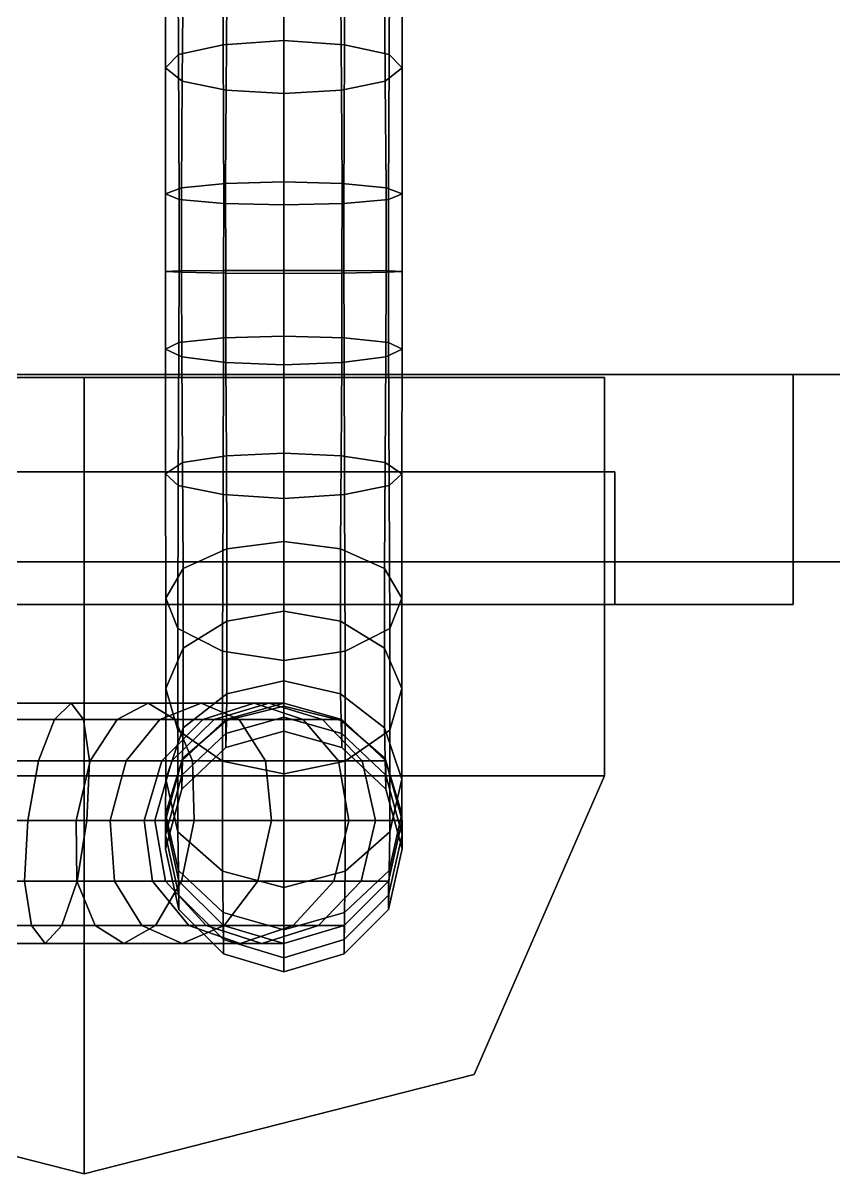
# Model space of a CAD drawing. Extents: x -9.3 to 15.5, y -7 to 5.4.
# Drawn here: x 9.074 to 9.427, y -4.347 to -3.847 of the extents above; entities that cross this region are included whole.
import ezdxf

# ---------------------------------------------------------------- set-up
doc = ezdxf.new("R2010")
doc.units = 0

msp = doc.modelspace()

# ---------------------------------------------------------------- linework, layer by layer
for points in [[(9.16089, -3.85661, 5.61687), (9.18728, -3.85483, 5.6243), (9.18728, -3.78343, 5.60781), (9.16064, -3.78763, 5.60078)], [(9.21367, -3.85661, 5.61687), (9.21392, -3.78763, 5.60078), (9.18728, -3.78343, 5.60781), (9.18728, -3.85483, 5.6243)], [(9.16089, -3.85661, 5.61687), (9.16064, -3.78763, 5.60078), (9.14114, -3.79794, 5.58391), (9.14144, -3.86092, 5.59886)], [(9.21367, -3.85661, 5.61687), (9.23312, -3.86092, 5.59886), (9.23343, -3.79794, 5.58391), (9.21392, -3.78763, 5.60078)], [(14.20877, -3.8, 5.5), (5.60877, -3.8, 5.5), (5.40877, -4.0814, 5.5), (14.49017, -4.0814, 5.5)], [(9.13586, -3.86672, 5.57452), (9.14144, -3.86092, 5.59886), (9.14114, -3.79794, 5.58391), (9.13592, -3.81206, 5.56141)], [(9.2387, -3.86672, 5.57452), (9.23865, -3.81206, 5.56141), (9.23343, -3.79794, 5.58391), (9.23312, -3.86092, 5.59886)], [(9.13586, -3.86672, 5.57452), (9.13592, -3.81206, 5.56141), (9.14353, -3.82599, 5.53974), (9.14314, -3.87241, 5.55078)], [(9.2387, -3.86672, 5.57452), (9.23142, -3.87241, 5.55078), (9.23103, -3.82599, 5.53974), (9.23865, -3.81206, 5.56141)], [(9.16225, -3.87636, 5.53454), (9.14314, -3.87241, 5.55078), (9.14353, -3.82599, 5.53974), (9.16256, -3.83573, 5.5254)], [(9.21231, -3.87636, 5.53454), (9.21201, -3.83573, 5.5254), (9.23103, -3.82599, 5.53974), (9.23142, -3.87241, 5.55078)], [(9.16225, -3.87636, 5.53454), (9.16256, -3.83573, 5.5254), (9.18728, -3.83954, 5.52005), (9.18728, -3.87789, 5.5283)], [(9.21231, -3.87636, 5.53454), (9.18728, -3.87789, 5.5283), (9.18728, -3.83954, 5.52005), (9.21201, -3.83573, 5.5254)], [(9.16089, -3.85661, 5.61687), (9.14144, -3.86092, 5.59886), (9.14174, -3.92389, 5.6138), (9.16114, -3.92559, 5.63296)], [(9.16089, -3.85661, 5.61687), (9.16114, -3.92559, 5.63296), (9.18728, -3.92623, 5.64079), (9.18728, -3.85483, 5.6243)], [(9.21367, -3.85661, 5.61687), (9.18728, -3.85483, 5.6243), (9.18728, -3.92623, 5.64079), (9.21342, -3.92559, 5.63296)], [(9.21367, -3.85661, 5.61687), (9.21342, -3.92559, 5.63296), (9.23282, -3.92389, 5.6138), (9.23312, -3.86092, 5.59886)], [(9.13586, -3.86672, 5.57452), (9.13581, -3.92138, 5.58764), (9.14174, -3.92389, 5.6138), (9.14144, -3.86092, 5.59886)], [(9.2387, -3.86672, 5.57452), (9.23312, -3.86092, 5.59886), (9.23282, -3.92389, 5.6138), (9.23875, -3.92138, 5.58764)], [(9.13586, -3.86672, 5.57452), (9.14314, -3.87241, 5.55078), (9.14275, -3.91882, 5.56182), (9.13581, -3.92138, 5.58764)], [(9.2387, -3.86672, 5.57452), (9.23875, -3.92138, 5.58764), (9.23182, -3.91882, 5.56182), (9.23142, -3.87241, 5.55078)], [(9.16225, -3.87636, 5.53454), (9.16195, -3.91698, 5.54369), (9.14275, -3.91882, 5.56182), (9.14314, -3.87241, 5.55078)], [(9.16225, -3.87636, 5.53454), (9.18728, -3.87789, 5.5283), (9.18728, -3.91624, 5.53655), (9.16195, -3.91698, 5.54369)], [(9.21231, -3.87636, 5.53454), (9.21262, -3.91698, 5.54369), (9.18728, -3.91624, 5.53655), (9.18728, -3.87789, 5.5283)], [(9.21231, -3.87636, 5.53454), (9.23142, -3.87241, 5.55078), (9.23182, -3.91882, 5.56182), (9.21262, -3.91698, 5.54369)], [(9.16201, -3.95585, 5.54349), (9.14283, -3.95553, 5.56159), (9.14275, -3.91882, 5.56182), (9.16195, -3.91698, 5.54369)], [(9.16201, -3.95585, 5.54349), (9.16195, -3.91698, 5.54369), (9.18728, -3.91624, 5.53655), (9.18728, -3.95601, 5.53639)], [(9.21255, -3.95585, 5.54349), (9.18728, -3.95601, 5.53639), (9.18728, -3.91624, 5.53655), (9.21262, -3.91698, 5.54369)], [(9.21255, -3.95585, 5.54349), (9.21262, -3.91698, 5.54369), (9.23182, -3.91882, 5.56182), (9.23173, -3.95553, 5.56159)], [(9.13584, -3.9552, 5.58747), (9.13581, -3.92138, 5.58764), (9.14275, -3.91882, 5.56182), (9.14283, -3.95553, 5.56159)], [(9.13584, -3.9552, 5.58747), (9.14171, -3.95494, 5.61373), (9.14174, -3.92389, 5.6138), (9.13581, -3.92138, 5.58764)], [(9.23872, -3.9552, 5.58747), (9.23173, -3.95553, 5.56159), (9.23182, -3.91882, 5.56182), (9.23875, -3.92138, 5.58764)], [(9.23872, -3.9552, 5.58747), (9.23875, -3.92138, 5.58764), (9.23282, -3.92389, 5.6138), (9.23285, -3.95494, 5.61373)], [(9.16112, -3.9548, 5.63295), (9.16114, -3.92559, 5.63296), (9.14174, -3.92389, 5.6138), (9.14171, -3.95494, 5.61373)], [(9.16112, -3.9548, 5.63295), (9.18728, -3.95477, 5.64081), (9.18728, -3.92623, 5.64079), (9.16114, -3.92559, 5.63296)], [(9.21345, -3.9548, 5.63295), (9.21342, -3.92559, 5.63296), (9.18728, -3.92623, 5.64079), (9.18728, -3.95477, 5.64081)], [(9.21345, -3.9548, 5.63295), (9.23285, -3.95494, 5.61373), (9.23282, -3.92389, 5.6138), (9.21342, -3.92559, 5.63296)], [(9.13584, -3.9552, 5.58747), (9.13588, -3.98902, 5.5873), (9.14169, -3.98599, 5.61365), (9.14171, -3.95494, 5.61373)], [(9.13584, -3.9552, 5.58747), (9.14283, -3.95553, 5.56159), (9.14292, -3.99223, 5.56136), (9.13588, -3.98902, 5.5873)], [(9.16112, -3.9548, 5.63295), (9.14171, -3.95494, 5.61373), (9.14169, -3.98599, 5.61365), (9.16109, -3.98402, 5.63294)], [(9.16201, -3.95585, 5.54349), (9.16207, -3.99471, 5.54329), (9.14292, -3.99223, 5.56136), (9.14283, -3.95553, 5.56159)], [(9.16112, -3.9548, 5.63295), (9.16109, -3.98402, 5.63294), (9.18728, -3.9833, 5.64083), (9.18728, -3.95477, 5.64081)], [(9.16201, -3.95585, 5.54349), (9.18728, -3.95601, 5.53639), (9.18728, -3.99577, 5.53622), (9.16207, -3.99471, 5.54329)], [(9.21345, -3.9548, 5.63295), (9.18728, -3.95477, 5.64081), (9.18728, -3.9833, 5.64083), (9.21348, -3.98402, 5.63294)], [(9.21255, -3.95585, 5.54349), (9.21249, -3.99471, 5.54329), (9.18728, -3.99577, 5.53622), (9.18728, -3.95601, 5.53639)], [(9.21255, -3.95585, 5.54349), (9.23173, -3.95553, 5.56159), (9.23164, -3.99223, 5.56136), (9.21249, -3.99471, 5.54329)], [(9.21345, -3.9548, 5.63295), (9.21348, -3.98402, 5.63294), (9.23288, -3.98599, 5.61365), (9.23285, -3.95494, 5.61373)], [(9.23872, -3.9552, 5.58747), (9.23869, -3.98902, 5.5873), (9.23164, -3.99223, 5.56136), (9.23173, -3.95553, 5.56159)], [(9.23872, -3.9552, 5.58747), (9.23285, -3.95494, 5.61373), (9.23288, -3.98599, 5.61365), (9.23869, -3.98902, 5.5873)], [(9.1359, -4.04307, 5.57187), (9.14141, -4.04816, 5.59655), (9.14169, -3.98599, 5.61365), (9.13588, -3.98902, 5.5873)], [(9.16086, -4.0521, 5.61476), (9.16109, -3.98402, 5.63294), (9.14169, -3.98599, 5.61365), (9.14141, -4.04816, 5.59655)], [(9.16086, -4.0521, 5.61476), (9.18728, -4.05379, 5.62225), (9.18728, -3.9833, 5.64083), (9.16109, -3.98402, 5.63294)], [(9.2137, -4.0521, 5.61476), (9.21348, -3.98402, 5.63294), (9.18728, -3.9833, 5.64083), (9.18728, -4.05379, 5.62225)], [(9.2137, -4.0521, 5.61476), (9.23315, -4.04816, 5.59655), (9.23288, -3.98599, 5.61365), (9.21348, -3.98402, 5.63294)], [(9.23866, -4.04307, 5.57187), (9.23869, -3.98902, 5.5873), (9.23288, -3.98599, 5.61365), (9.23315, -4.04816, 5.59655)], [(9.1359, -4.04307, 5.57187), (9.13588, -3.98902, 5.5873), (9.14292, -3.99223, 5.56136), (9.14323, -4.03828, 5.54775)], [(9.16232, -4.03525, 5.53123), (9.14323, -4.03828, 5.54775), (9.14292, -3.99223, 5.56136), (9.16207, -3.99471, 5.54329)], [(9.21225, -4.03525, 5.53123), (9.21249, -3.99471, 5.54329), (9.23164, -3.99223, 5.56136), (9.23133, -4.03828, 5.54775)], [(9.23866, -4.04307, 5.57187), (9.23133, -4.03828, 5.54775), (9.23164, -3.99223, 5.56136), (9.23869, -3.98902, 5.5873)], [(9.16232, -4.03525, 5.53123), (9.16207, -3.99471, 5.54329), (9.18728, -3.99577, 5.53622), (9.18728, -4.03417, 5.52487)], [(9.21225, -4.03525, 5.53123), (9.18728, -4.03417, 5.52487), (9.18728, -3.99577, 5.53622), (9.21249, -3.99471, 5.54329)], [(14.49017, -4.0814, 5.26314), (5.40877, -4.0814, 5.26314), (5.40877, -4, 5.26314), (14.40877, -4, 5.26314)], [(9.40877, -4, 1.1), (5.40877, -4), (14.40877, -4), (10.40877, -4, 1.1)], [(8.40877, -4, 1.1), (5.40877, -4), (9.40877, -4, 1.1)], [(9.40877, -4, 2.42258), (5.40877, -4, 5.26314), (8.40877, -4, 2.42258)], [(10.40877, -4, 2.42258), (14.40877, -4, 5.26314), (5.40877, -4, 5.26314), (9.40877, -4, 2.42258)], [(9.40877, -4.1, 1.1), (8.40877, -4.1, 1.1), (8.40877, -4, 1.1), (9.40877, -4, 1.1)], [(8.40877, -4.1, 2.42258), (9.40877, -4.1, 2.42258), (9.40877, -4, 2.42258), (8.40877, -4, 2.42258)], [(9.1005, -4.17435, 4.76411), (8.87434, -4.17435, 4.76411), (8.87434, -4.00123, 4.76411), (9.1005, -4.00123, 4.76411)], [(9.1005, -4.17435, 4.96975), (9.1005, -4.00123, 4.96975), (8.87434, -4.00123, 4.96975), (8.87434, -4.17435, 4.96975)], [(9.1005, -4.17435, 4.76411), (9.1005, -4.00123, 4.76411), (9.32667, -4.00123, 4.76411), (9.32667, -4.17435, 4.76411)], [(9.1005, -4.17435, 4.96975), (9.32667, -4.17435, 4.96975), (9.32667, -4.00123, 4.96975), (9.1005, -4.00123, 4.96975)], [(9.32667, -4.17435, 4.86693), (9.32667, -4.00123, 4.86693), (9.32667, -4.00123, 4.96975), (9.32667, -4.17435, 4.96975)], [(9.32667, -4.17435, 4.86693), (9.32667, -4.17435, 4.76411), (9.32667, -4.00123, 4.76411), (9.32667, -4.00123, 4.86693)], [(9.40877, -4, 2.42258), (9.40877, -4, 1.1), (10.40877, -4, 1.1), (10.40877, -4, 2.42258)], [(9.40877, -4.1, 2.42258), (9.40877, -4.1, 1.1), (9.40877, -4, 1.1), (9.40877, -4, 2.42258)], [(9.16232, -4.03525, 5.53123), (9.16256, -4.07579, 5.51918), (9.14354, -4.08434, 5.53415), (9.14323, -4.03828, 5.54775)], [(9.16232, -4.03525, 5.53123), (9.18728, -4.03417, 5.52487), (9.18728, -4.07257, 5.51353), (9.16256, -4.07579, 5.51918)], [(9.21225, -4.03525, 5.53123), (9.212, -4.07579, 5.51918), (9.18728, -4.07257, 5.51353), (9.18728, -4.03417, 5.52487)], [(9.21225, -4.03525, 5.53123), (9.23133, -4.03828, 5.54775), (9.23102, -4.08434, 5.53415), (9.212, -4.07579, 5.51918)], [(9.33121, -4.0422, 1.20258), (8.48633, -4.0422, 1.20258), (8.48633, -4.1, 1.20258), (9.33121, -4.1, 1.20258)], [(8.48633, -4.0422, 2.32), (9.33121, -4.0422, 2.32), (9.33121, -4.1, 2.32), (8.48633, -4.1, 2.32)], [(9.33121, -4.0422, 2.32), (8.48633, -4.0422, 2.32), (8.48633, -4.0422, 1.20258), (9.33121, -4.0422, 1.20258)], [(9.1359, -4.04307, 5.57187), (9.14323, -4.03828, 5.54775), (9.14354, -4.08434, 5.53415), (9.13592, -4.09712, 5.55644)], [(9.23866, -4.04307, 5.57187), (9.23864, -4.09712, 5.55644), (9.23102, -4.08434, 5.53415), (9.23133, -4.03828, 5.54775)], [(9.33121, -4.0422, 2.32), (9.33121, -4.0422, 1.20258), (9.33121, -4.1, 1.20258), (9.33121, -4.1, 2.32)], [(9.1359, -4.04307, 5.57187), (9.13592, -4.09712, 5.55644), (9.14114, -4.11034, 5.57945), (9.14141, -4.04816, 5.59655)], [(9.23866, -4.04307, 5.57187), (9.23315, -4.04816, 5.59655), (9.23342, -4.11034, 5.57945), (9.23864, -4.09712, 5.55644)], [(9.16086, -4.0521, 5.61476), (9.14141, -4.04816, 5.59655), (9.14114, -4.11034, 5.57945), (9.16064, -4.12019, 5.59658)], [(9.16086, -4.0521, 5.61476), (9.16064, -4.12019, 5.59658), (9.18728, -4.12427, 5.60367), (9.18728, -4.05379, 5.62225)], [(9.2137, -4.0521, 5.61476), (9.18728, -4.05379, 5.62225), (9.18728, -4.12427, 5.60367), (9.21392, -4.12019, 5.59658)], [(9.2137, -4.0521, 5.61476), (9.21392, -4.12019, 5.59658), (9.23342, -4.11034, 5.57945), (9.23315, -4.04816, 5.59655)], [(9.16256, -4.10725, 5.48744), (9.14354, -4.11898, 5.49927), (9.14354, -4.08434, 5.53415), (9.16256, -4.07579, 5.51918)], [(9.16256, -4.10725, 5.48744), (9.16256, -4.07579, 5.51918), (9.18728, -4.07257, 5.51353), (9.18728, -4.10284, 5.48297)], [(9.212, -4.10725, 5.48744), (9.18728, -4.10284, 5.48297), (9.18728, -4.07257, 5.51353), (9.212, -4.07579, 5.51918)], [(9.212, -4.10725, 5.48744), (9.212, -4.07579, 5.51918), (9.23102, -4.08434, 5.53415), (9.23102, -4.11898, 5.49927)], [(14.49017, -4.0814, 5.5), (5.40877, -4.0814, 5.5), (5.40877, -4.0814, 5.26314), (14.49017, -4.0814, 5.26314)], [(9.13592, -4.13647, 5.51687), (9.13592, -4.09712, 5.55644), (9.14354, -4.08434, 5.53415), (9.14354, -4.11898, 5.49927)], [(9.23864, -4.13647, 5.51687), (9.23102, -4.11898, 5.49927), (9.23102, -4.08434, 5.53415), (9.23864, -4.09712, 5.55644)], [(9.13592, -4.13647, 5.51687), (9.14114, -4.15456, 5.53504), (9.14114, -4.11034, 5.57945), (9.13592, -4.09712, 5.55644)], [(9.23864, -4.13647, 5.51687), (9.23864, -4.09712, 5.55644), (9.23342, -4.11034, 5.57945), (9.23342, -4.15456, 5.53504)], [(8.40877, -4.1, 1.1), (9.40877, -4.1, 1.1), (9.33121, -4.1, 1.20258), (8.48633, -4.1, 1.20258)], [(8.48633, -4.1, 2.32), (9.33121, -4.1, 2.32), (9.40877, -4.1, 2.42258), (8.40877, -4.1, 2.42258)], [(9.33121, -4.1, 2.32), (9.33121, -4.1, 1.20258), (9.40877, -4.1, 1.1), (9.40877, -4.1, 2.42258)], [(9.16256, -4.10725, 5.48744), (9.16256, -4.13872, 5.4557), (9.14354, -4.15361, 5.46439), (9.14354, -4.11898, 5.49927)], [(9.16256, -4.10725, 5.48744), (9.18728, -4.10284, 5.48297), (9.18728, -4.13311, 5.45242), (9.16256, -4.13872, 5.4557)], [(9.212, -4.10725, 5.48744), (9.212, -4.13872, 5.4557), (9.18728, -4.13311, 5.45242), (9.18728, -4.10284, 5.48297)], [(9.212, -4.10725, 5.48744), (9.23102, -4.11898, 5.49927), (9.23102, -4.15361, 5.46439), (9.212, -4.13872, 5.4557)], [(9.16064, -4.16803, 5.54856), (9.16064, -4.12019, 5.59658), (9.14114, -4.11034, 5.57945), (9.14114, -4.15456, 5.53504)], [(9.21392, -4.16803, 5.54856), (9.23342, -4.15456, 5.53504), (9.23342, -4.11034, 5.57945), (9.21392, -4.12019, 5.59658)], [(9.13592, -4.13647, 5.51687), (9.14354, -4.11898, 5.49927), (9.14354, -4.15361, 5.46439), (9.13592, -4.17583, 5.47731)], [(9.16064, -4.16803, 5.54856), (9.18728, -4.17361, 5.55415), (9.18728, -4.12427, 5.60367), (9.16064, -4.12019, 5.59658)], [(9.21392, -4.16803, 5.54856), (9.21392, -4.12019, 5.59658), (9.18728, -4.12427, 5.60367), (9.18728, -4.17361, 5.55415)], [(9.23864, -4.13647, 5.51687), (9.23864, -4.17583, 5.47731), (9.23102, -4.15361, 5.46439), (9.23102, -4.11898, 5.49927)], [(9.13592, -4.13647, 5.51687), (9.13592, -4.17583, 5.47731), (9.14114, -4.19878, 5.49063), (9.14114, -4.15456, 5.53504)], [(9.16231, -4.15043, 5.41515), (9.16256, -4.13872, 5.4557), (9.18728, -4.13311, 5.45242), (9.18728, -4.14409, 5.41402)], [(9.21225, -4.15043, 5.41515), (9.18728, -4.14409, 5.41402), (9.18728, -4.13311, 5.45242), (9.212, -4.13872, 5.4557)], [(9.23864, -4.13647, 5.51687), (9.23342, -4.15456, 5.53504), (9.23342, -4.19878, 5.49063), (9.23864, -4.17583, 5.47731)], [(9.16231, -4.15043, 5.41515), (9.14322, -4.16691, 5.41829), (9.14354, -4.15361, 5.46439), (9.16256, -4.13872, 5.4557)], [(9.21225, -4.15043, 5.41515), (9.212, -4.13872, 5.4557), (9.23102, -4.15361, 5.46439), (9.23134, -4.16691, 5.41829)], [(9.08761, -4.14987, 4.03919), (9.09487, -4.1428, 4.01591), (9.06145, -4.1428, 4.00408), (9.06043, -4.14987, 4.02931)], [(9.10022, -4.14987, 3.99212), (9.06043, -4.14987, 3.97886), (9.06145, -4.1428, 4.00408), (9.09487, -4.1428, 4.01591)], [(9.08761, -4.14987, 4.03919), (9.1148, -4.14987, 4.04908), (9.12829, -4.1428, 4.02774), (9.09487, -4.1428, 4.01591)], [(9.10022, -4.14987, 3.99212), (9.09487, -4.1428, 4.01591), (9.12829, -4.1428, 4.02774), (9.14002, -4.14987, 4.00539)], [(9.1334, -4.14987, 4.07123), (9.15132, -4.1428, 4.0547), (9.12829, -4.1428, 4.02774), (9.1148, -4.14987, 4.04908)], [(9.16785, -4.14987, 4.03678), (9.14002, -4.14987, 4.00539), (9.12829, -4.1428, 4.02774), (9.15132, -4.1428, 4.0547)], [(9.1334, -4.14987, 4.07123), (9.152, -4.14987, 4.09339), (9.17435, -4.1428, 4.08166), (9.15132, -4.1428, 4.0547)], [(9.16785, -4.14987, 4.03678), (9.15132, -4.1428, 4.0547), (9.17435, -4.1428, 4.08166), (9.19569, -4.14987, 4.06816)], [(9.15703, -4.14987, 4.12187), (9.18082, -4.1428, 4.11652), (9.17435, -4.1428, 4.08166), (9.152, -4.14987, 4.09339)], [(9.15703, -4.14987, 4.12187), (9.16206, -4.14987, 4.15036), (9.18728, -4.1428, 4.15138), (9.18082, -4.1428, 4.11652)], [(9.16206, -4.15601, 4.76248), (9.18728, -4.14893, 4.7635), (9.18728, -4.1428, 4.15138), (9.16206, -4.14987, 4.15036)], [(9.16231, -4.15043, 5.41515), (9.18728, -4.14409, 5.41402), (9.18728, -4.15506, 5.37562), (9.16206, -4.16214, 5.3746)], [(9.2041, -4.14987, 4.10926), (9.19569, -4.14987, 4.06816), (9.17435, -4.1428, 4.08166), (9.18082, -4.1428, 4.11652)], [(9.2041, -4.14987, 4.10926), (9.18082, -4.1428, 4.11652), (9.18728, -4.1428, 4.15138), (9.21251, -4.14987, 4.15036)], [(9.21251, -4.15601, 4.76248), (9.21251, -4.14987, 4.15036), (9.18728, -4.1428, 4.15138), (9.18728, -4.14893, 4.7635)], [(9.21225, -4.15043, 5.41515), (9.21251, -4.16214, 5.3746), (9.18728, -4.15506, 5.37562), (9.18728, -4.14409, 5.41402)], [(9.08761, -4.14987, 4.03919), (9.06043, -4.14987, 4.02931), (9.05802, -4.16795, 4.04846), (9.08058, -4.16795, 4.05647)], [(9.10022, -4.14987, 3.99212), (9.10277, -4.16795, 3.97365), (9.05802, -4.16795, 3.9597), (9.06043, -4.14987, 3.97886)], [(9.08761, -4.14987, 4.03919), (9.08058, -4.16795, 4.05647), (9.10314, -4.16795, 4.06447), (9.1148, -4.14987, 4.04908)], [(9.10022, -4.14987, 3.99212), (9.14002, -4.14987, 4.00539), (9.14752, -4.16795, 3.9876), (9.10277, -4.16795, 3.97365)], [(9.1334, -4.14987, 4.07123), (9.1148, -4.14987, 4.04908), (9.10314, -4.16795, 4.06447), (9.11867, -4.16795, 4.08267)], [(9.1334, -4.14987, 4.07123), (9.11867, -4.16795, 4.08267), (9.1342, -4.16795, 4.10088), (9.152, -4.14987, 4.09339)], [(9.15703, -4.14987, 4.12187), (9.152, -4.14987, 4.09339), (9.1342, -4.16795, 4.10088), (9.13855, -4.16795, 4.12442)], [(9.15703, -4.14987, 4.12187), (9.13855, -4.16795, 4.12442), (9.1429, -4.16795, 4.14795), (9.16206, -4.14987, 4.15036)], [(9.16785, -4.14987, 4.03678), (9.1793, -4.16795, 4.02205), (9.14752, -4.16795, 3.9876), (9.14002, -4.14987, 4.00539)], [(9.16206, -4.15601, 4.76248), (9.16206, -4.14987, 4.15036), (9.1429, -4.16795, 4.14795), (9.1429, -4.17408, 4.76007)], [(9.16231, -4.15043, 5.41515), (9.16206, -4.16214, 5.3746), (9.1429, -4.18021, 5.3722), (9.14322, -4.16691, 5.41829)], [(9.16206, -4.15601, 4.76248), (9.16206, -4.16214, 5.3746), (9.18728, -4.15506, 5.37562), (9.18728, -4.14893, 4.7635)], [(9.16785, -4.14987, 4.03678), (9.19569, -4.14987, 4.06816), (9.21107, -4.16795, 4.0565), (9.1793, -4.16795, 4.02205)], [(9.21251, -4.15601, 4.76248), (9.18728, -4.14893, 4.7635), (9.18728, -4.15506, 5.37562), (9.21251, -4.16214, 5.3746)], [(9.2041, -4.14987, 4.10926), (9.22137, -4.16795, 4.10223), (9.21107, -4.16795, 4.0565), (9.19569, -4.14987, 4.06816)], [(9.2041, -4.14987, 4.10926), (9.21251, -4.14987, 4.15036), (9.23166, -4.16795, 4.14795), (9.22137, -4.16795, 4.10223)], [(9.21225, -4.15043, 5.41515), (9.23134, -4.16691, 5.41829), (9.23166, -4.18021, 5.3722), (9.21251, -4.16214, 5.3746)], [(9.21251, -4.15601, 4.76248), (9.23166, -4.17408, 4.76007), (9.23166, -4.16795, 4.14795), (9.21251, -4.14987, 4.15036)], [(9.1359, -4.19098, 5.42319), (9.13592, -4.17583, 5.47731), (9.14354, -4.15361, 5.46439), (9.14322, -4.16691, 5.41829)], [(9.16064, -4.16803, 5.54856), (9.14114, -4.15456, 5.53504), (9.14114, -4.19878, 5.49063), (9.16064, -4.21587, 5.50053)], [(9.16206, -4.15601, 4.76248), (9.1429, -4.17408, 4.76007), (9.1429, -4.18021, 5.3722), (9.16206, -4.16214, 5.3746)], [(9.21251, -4.15601, 4.76248), (9.21251, -4.16214, 5.3746), (9.23166, -4.18021, 5.3722), (9.23166, -4.17408, 4.76007)], [(9.21392, -4.16803, 5.54856), (9.21392, -4.21587, 5.50053), (9.23342, -4.19878, 5.49063), (9.23342, -4.15456, 5.53504)], [(9.23867, -4.19098, 5.42319), (9.23134, -4.16691, 5.41829), (9.23102, -4.15361, 5.46439), (9.23864, -4.17583, 5.47731)], [(9.1359, -4.19098, 5.42319), (9.14322, -4.16691, 5.41829), (9.1429, -4.18021, 5.3722), (9.13587, -4.20614, 5.36907)], [(9.23867, -4.19098, 5.42319), (9.2387, -4.20614, 5.36907), (9.23166, -4.18021, 5.3722), (9.23134, -4.16691, 5.41829)], [(9.10161, -4.19388, 3.96631), (9.05489, -4.19388, 3.95267), (9.05802, -4.16795, 3.9597), (9.10277, -4.16795, 3.97365)], [(9.0759, -4.19388, 4.06224), (9.08058, -4.16795, 4.05647), (9.05802, -4.16795, 4.04846), (9.05489, -4.19388, 4.05549)], [(9.0759, -4.19388, 4.06224), (9.09691, -4.19388, 4.06899), (9.10314, -4.16795, 4.06447), (9.08058, -4.16795, 4.05647)], [(9.11173, -4.19388, 4.08534), (9.11867, -4.16795, 4.08267), (9.10314, -4.16795, 4.06447), (9.09691, -4.19388, 4.06899)], [(9.10161, -4.19388, 3.96631), (9.10277, -4.16795, 3.97365), (9.14752, -4.16795, 3.9876), (9.14832, -4.19388, 3.97994)], [(9.11173, -4.19388, 4.08534), (9.12655, -4.19388, 4.10169), (9.1342, -4.16795, 4.10088), (9.11867, -4.16795, 4.08267)], [(9.13121, -4.19388, 4.12326), (9.13855, -4.16795, 4.12442), (9.1342, -4.16795, 4.10088), (9.12655, -4.19388, 4.10169)], [(9.13121, -4.19388, 4.12326), (9.13587, -4.19388, 4.14482), (9.1429, -4.16795, 4.14795), (9.13855, -4.16795, 4.12442)], [(9.13587, -4.20001, 4.75694), (9.1429, -4.17408, 4.76007), (9.1429, -4.16795, 4.14795), (9.13587, -4.19388, 4.14482)], [(9.18196, -4.19388, 4.01511), (9.14832, -4.19388, 3.97994), (9.14752, -4.16795, 3.9876), (9.1793, -4.16795, 4.02205)], [(9.16064, -4.16803, 5.54856), (9.16064, -4.21587, 5.50053), (9.18728, -4.22295, 5.50463), (9.18728, -4.17361, 5.55415)], [(9.18196, -4.19388, 4.01511), (9.1793, -4.16795, 4.02205), (9.21107, -4.16795, 4.0565), (9.2156, -4.19388, 4.05028)], [(9.21392, -4.16803, 5.54856), (9.18728, -4.17361, 5.55415), (9.18728, -4.22295, 5.50463), (9.21392, -4.21587, 5.50053)], [(9.22715, -4.19388, 4.09755), (9.2156, -4.19388, 4.05028), (9.21107, -4.16795, 4.0565), (9.22137, -4.16795, 4.10223)], [(9.22715, -4.19388, 4.09755), (9.22137, -4.16795, 4.10223), (9.23166, -4.16795, 4.14795), (9.2387, -4.19388, 4.14482)], [(9.2387, -4.20001, 4.75694), (9.2387, -4.19388, 4.14482), (9.23166, -4.16795, 4.14795), (9.23166, -4.17408, 4.76007)], [(9.1005, -4.17435, 4.76411), (9.1005, -4.34747, 4.76411), (8.93088, -4.30419, 4.76411), (8.87434, -4.17435, 4.76411)], [(9.1005, -4.17435, 4.96975), (8.87434, -4.17435, 4.96975), (8.93088, -4.30419, 4.96975), (9.1005, -4.34747, 4.96975)], [(9.1005, -4.17435, 4.76411), (9.32667, -4.17435, 4.76411), (9.27013, -4.30419, 4.76411), (9.1005, -4.34747, 4.76411)], [(9.1005, -4.17435, 4.96975), (9.1005, -4.34747, 4.96975), (9.27013, -4.30419, 4.96975), (9.32667, -4.17435, 4.96975)], [(9.13587, -4.20001, 4.75694), (9.13587, -4.20614, 5.36907), (9.1429, -4.18021, 5.3722), (9.1429, -4.17408, 4.76007)], [(9.1359, -4.19098, 5.42319), (9.14142, -4.21562, 5.42836), (9.14114, -4.19878, 5.49063), (9.13592, -4.17583, 5.47731)], [(9.2387, -4.20001, 4.75694), (9.23166, -4.17408, 4.76007), (9.23166, -4.18021, 5.3722), (9.2387, -4.20614, 5.36907)], [(9.23867, -4.19098, 5.42319), (9.23864, -4.17583, 5.47731), (9.23342, -4.19878, 5.49063), (9.23315, -4.21562, 5.42836)], [(9.32667, -4.17435, 4.86693), (9.32667, -4.17435, 4.96975), (9.27013, -4.30419, 4.96975), (9.27013, -4.30419, 4.86693)], [(9.32667, -4.17435, 4.86693), (9.27013, -4.30419, 4.86693), (9.27013, -4.30419, 4.76411), (9.32667, -4.17435, 4.76411)], [(9.1359, -4.19098, 5.42319), (9.13587, -4.20614, 5.36907), (9.14169, -4.23247, 5.36609), (9.14142, -4.21562, 5.42836)], [(9.23867, -4.19098, 5.42319), (9.23315, -4.21562, 5.42836), (9.23287, -4.23247, 5.36609), (9.2387, -4.20614, 5.36907)], [(9.10161, -4.19388, 3.96631), (9.09738, -4.2202, 3.971), (9.05192, -4.2202, 3.95849), (9.05489, -4.19388, 3.95267)], [(9.0759, -4.19388, 4.06224), (9.05489, -4.19388, 4.05549), (9.05192, -4.2202, 4.04967), (9.07458, -4.2202, 4.05607)], [(9.0759, -4.19388, 4.06224), (9.07458, -4.2202, 4.05607), (9.09725, -4.2202, 4.06246), (9.09691, -4.19388, 4.06899)], [(9.11173, -4.19388, 4.08534), (9.09691, -4.19388, 4.06899), (9.09725, -4.2202, 4.06246), (9.11368, -4.2202, 4.07933)], [(9.10161, -4.19388, 3.96631), (9.14832, -4.19388, 3.97994), (9.14284, -4.2202, 3.9835), (9.09738, -4.2202, 3.971)], [(9.11173, -4.19388, 4.08534), (9.11368, -4.2202, 4.07933), (9.13011, -4.2202, 4.0962), (9.12655, -4.19388, 4.10169)], [(9.13121, -4.19388, 4.12326), (9.12655, -4.19388, 4.10169), (9.13011, -4.2202, 4.0962), (9.1359, -4.2202, 4.11903)], [(9.13121, -4.19388, 4.12326), (9.1359, -4.2202, 4.11903), (9.14169, -4.2202, 4.14185), (9.13587, -4.19388, 4.14482)], [(9.13587, -4.20001, 4.75694), (9.13587, -4.19388, 4.14482), (9.14169, -4.2202, 4.14185), (9.14169, -4.22634, 4.75397)], [(9.18196, -4.19388, 4.01511), (9.17595, -4.2202, 4.01706), (9.14284, -4.2202, 3.9835), (9.14832, -4.19388, 3.97994)], [(9.18196, -4.19388, 4.01511), (9.2156, -4.19388, 4.05028), (9.20907, -4.2202, 4.05061), (9.17595, -4.2202, 4.01706)], [(9.22715, -4.19388, 4.09755), (9.22097, -4.2202, 4.09623), (9.20907, -4.2202, 4.05061), (9.2156, -4.19388, 4.05028)], [(9.22715, -4.19388, 4.09755), (9.2387, -4.19388, 4.14482), (9.23287, -4.2202, 4.14185), (9.22097, -4.2202, 4.09623)], [(9.2387, -4.20001, 4.75694), (9.23287, -4.22634, 4.75397), (9.23287, -4.2202, 4.14185), (9.2387, -4.19388, 4.14482)], [(9.13587, -4.20001, 4.75694), (9.14169, -4.22634, 4.75397), (9.14169, -4.23247, 5.36609), (9.13587, -4.20614, 5.36907)], [(9.16087, -4.23381, 5.43235), (9.16064, -4.21587, 5.50053), (9.14114, -4.19878, 5.49063), (9.14142, -4.21562, 5.42836)], [(9.2137, -4.23381, 5.43234), (9.23315, -4.21562, 5.42836), (9.23342, -4.19878, 5.49063), (9.21392, -4.21587, 5.50053)], [(9.2387, -4.20001, 4.75694), (9.2387, -4.20614, 5.36907), (9.23287, -4.23247, 5.36609), (9.23287, -4.22634, 4.75397)], [(9.16087, -4.23381, 5.43235), (9.14142, -4.21562, 5.42836), (9.14169, -4.23247, 5.36609), (9.16109, -4.25175, 5.36416)], [(9.16087, -4.23381, 5.43235), (9.18728, -4.24129, 5.43404), (9.18728, -4.22295, 5.50463), (9.16064, -4.21587, 5.50053)], [(9.2137, -4.23381, 5.43234), (9.21392, -4.21587, 5.50053), (9.18728, -4.22295, 5.50463), (9.18728, -4.24129, 5.43404)], [(9.2137, -4.23381, 5.43234), (9.21347, -4.25175, 5.36416), (9.23287, -4.23247, 5.36609), (9.23315, -4.21562, 5.42836)], [(9.07763, -4.23948, 4.03748), (9.07458, -4.2202, 4.05607), (9.05192, -4.2202, 4.04967), (9.04998, -4.23948, 4.03027)], [(9.09072, -4.23948, 3.98861), (9.04998, -4.23948, 3.97789), (9.05192, -4.2202, 3.95849), (9.09738, -4.2202, 3.971)], [(9.07763, -4.23948, 4.03748), (9.10527, -4.23948, 4.04469), (9.09725, -4.2202, 4.06246), (9.07458, -4.2202, 4.05607)], [(9.09072, -4.23948, 3.98861), (9.09738, -4.2202, 3.971), (9.14284, -4.2202, 3.9835), (9.13146, -4.23948, 3.99933)], [(9.1256, -4.23948, 4.06476), (9.11368, -4.2202, 4.07933), (9.09725, -4.2202, 4.06246), (9.10527, -4.23948, 4.04469)], [(9.1256, -4.23948, 4.06476), (9.14594, -4.23948, 4.08483), (9.13011, -4.2202, 4.0962), (9.11368, -4.2202, 4.07933)], [(9.15352, -4.23948, 4.11237), (9.1359, -4.2202, 4.11903), (9.13011, -4.2202, 4.0962), (9.14594, -4.23948, 4.08483)], [(9.16138, -4.23948, 4.02898), (9.13146, -4.23948, 3.99933), (9.14284, -4.2202, 3.9835), (9.17595, -4.2202, 4.01706)], [(9.15352, -4.23948, 4.11237), (9.16109, -4.23948, 4.13991), (9.14169, -4.2202, 4.14185), (9.1359, -4.2202, 4.11903)], [(9.16109, -4.24561, 4.75204), (9.14169, -4.22634, 4.75397), (9.14169, -4.2202, 4.14185), (9.16109, -4.23948, 4.13991)], [(9.16138, -4.23948, 4.02898), (9.17595, -4.2202, 4.01706), (9.20907, -4.2202, 4.05061), (9.1913, -4.23948, 4.05864)], [(9.20239, -4.23948, 4.09928), (9.1913, -4.23948, 4.05864), (9.20907, -4.2202, 4.05061), (9.22097, -4.2202, 4.09623)], [(9.20239, -4.23948, 4.09928), (9.22097, -4.2202, 4.09623), (9.23287, -4.2202, 4.14185), (9.21347, -4.23948, 4.13991)], [(9.21347, -4.24561, 4.75204), (9.21347, -4.23948, 4.13991), (9.23287, -4.2202, 4.14185), (9.23287, -4.22634, 4.75397)], [(9.16109, -4.24561, 4.75204), (9.16109, -4.25175, 5.36416), (9.14169, -4.23247, 5.36609), (9.14169, -4.22634, 4.75397)], [(9.21347, -4.24561, 4.75204), (9.23287, -4.22634, 4.75397), (9.23287, -4.23247, 5.36609), (9.21347, -4.25175, 5.36416)], [(9.16087, -4.23381, 5.43235), (9.16109, -4.25175, 5.36416), (9.18728, -4.25962, 5.36345), (9.18728, -4.24129, 5.43404)], [(9.2137, -4.23381, 5.43234), (9.18728, -4.24129, 5.43404), (9.18728, -4.25962, 5.36345), (9.21347, -4.25175, 5.36416)], [(9.07763, -4.23948, 4.03748), (9.04998, -4.23948, 4.03027), (9.04928, -4.24736, 4.00408), (9.08351, -4.24736, 4.01287)], [(9.09072, -4.23948, 3.98861), (9.08351, -4.24736, 4.01287), (9.04928, -4.24736, 4.00408), (9.04998, -4.23948, 3.97789)], [(9.07763, -4.23948, 4.03748), (9.08351, -4.24736, 4.01287), (9.11775, -4.24736, 4.02166), (9.10527, -4.23948, 4.04469)], [(9.09072, -4.23948, 3.98861), (9.13146, -4.23948, 3.99933), (9.11775, -4.24736, 4.02166), (9.08351, -4.24736, 4.01287)], [(9.1256, -4.23948, 4.06476), (9.10527, -4.23948, 4.04469), (9.11775, -4.24736, 4.02166), (9.14301, -4.24736, 4.04639)], [(9.16138, -4.23948, 4.02898), (9.14301, -4.24736, 4.04639), (9.11775, -4.24736, 4.02166), (9.13146, -4.23948, 3.99933)], [(9.1256, -4.23948, 4.06476), (9.14301, -4.24736, 4.04639), (9.16827, -4.24736, 4.07112), (9.14594, -4.23948, 4.08483)], [(9.16138, -4.23948, 4.02898), (9.1913, -4.23948, 4.05864), (9.16827, -4.24736, 4.07112), (9.14301, -4.24736, 4.04639)], [(9.15352, -4.23948, 4.11237), (9.14594, -4.23948, 4.08483), (9.16827, -4.24736, 4.07112), (9.17777, -4.24736, 4.10516)], [(9.15352, -4.23948, 4.11237), (9.17777, -4.24736, 4.10516), (9.18728, -4.24736, 4.13921), (9.16109, -4.23948, 4.13991)], [(9.16109, -4.24561, 4.75204), (9.16109, -4.23948, 4.13991), (9.18728, -4.24736, 4.13921), (9.18728, -4.25349, 4.75133)], [(9.20239, -4.23948, 4.09928), (9.17777, -4.24736, 4.10516), (9.16827, -4.24736, 4.07112), (9.1913, -4.23948, 4.05864)], [(9.20239, -4.23948, 4.09928), (9.21347, -4.23948, 4.13991), (9.18728, -4.24736, 4.13921), (9.17777, -4.24736, 4.10516)], [(9.21347, -4.24561, 4.75204), (9.18728, -4.25349, 4.75133), (9.18728, -4.24736, 4.13921), (9.21347, -4.23948, 4.13991)], [(9.16109, -4.24561, 4.75204), (9.18728, -4.25349, 4.75133), (9.18728, -4.25962, 5.36345), (9.16109, -4.25175, 5.36416)], [(9.21347, -4.24561, 4.75204), (9.21347, -4.25175, 5.36416), (9.18728, -4.25962, 5.36345), (9.18728, -4.25349, 4.75133)], [(9.1005, -4.34747, 4.86693), (9.1005, -4.34747, 4.96975), (8.93088, -4.30419, 4.96975), (8.93088, -4.30419, 4.86693)], [(9.1005, -4.34747, 4.86693), (8.93088, -4.30419, 4.86693), (8.93088, -4.30419, 4.76411), (9.1005, -4.34747, 4.76411)], [(9.1005, -4.34747, 4.86693), (9.27013, -4.30419, 4.86693), (9.27013, -4.30419, 4.96975), (9.1005, -4.34747, 4.96975)], [(9.1005, -4.34747, 4.86693), (9.1005, -4.34747, 4.76411), (9.27013, -4.30419, 4.76411), (9.27013, -4.30419, 4.86693)]]:
    msp.add_3dface(points)

doc.saveas('drawing.dxf')
